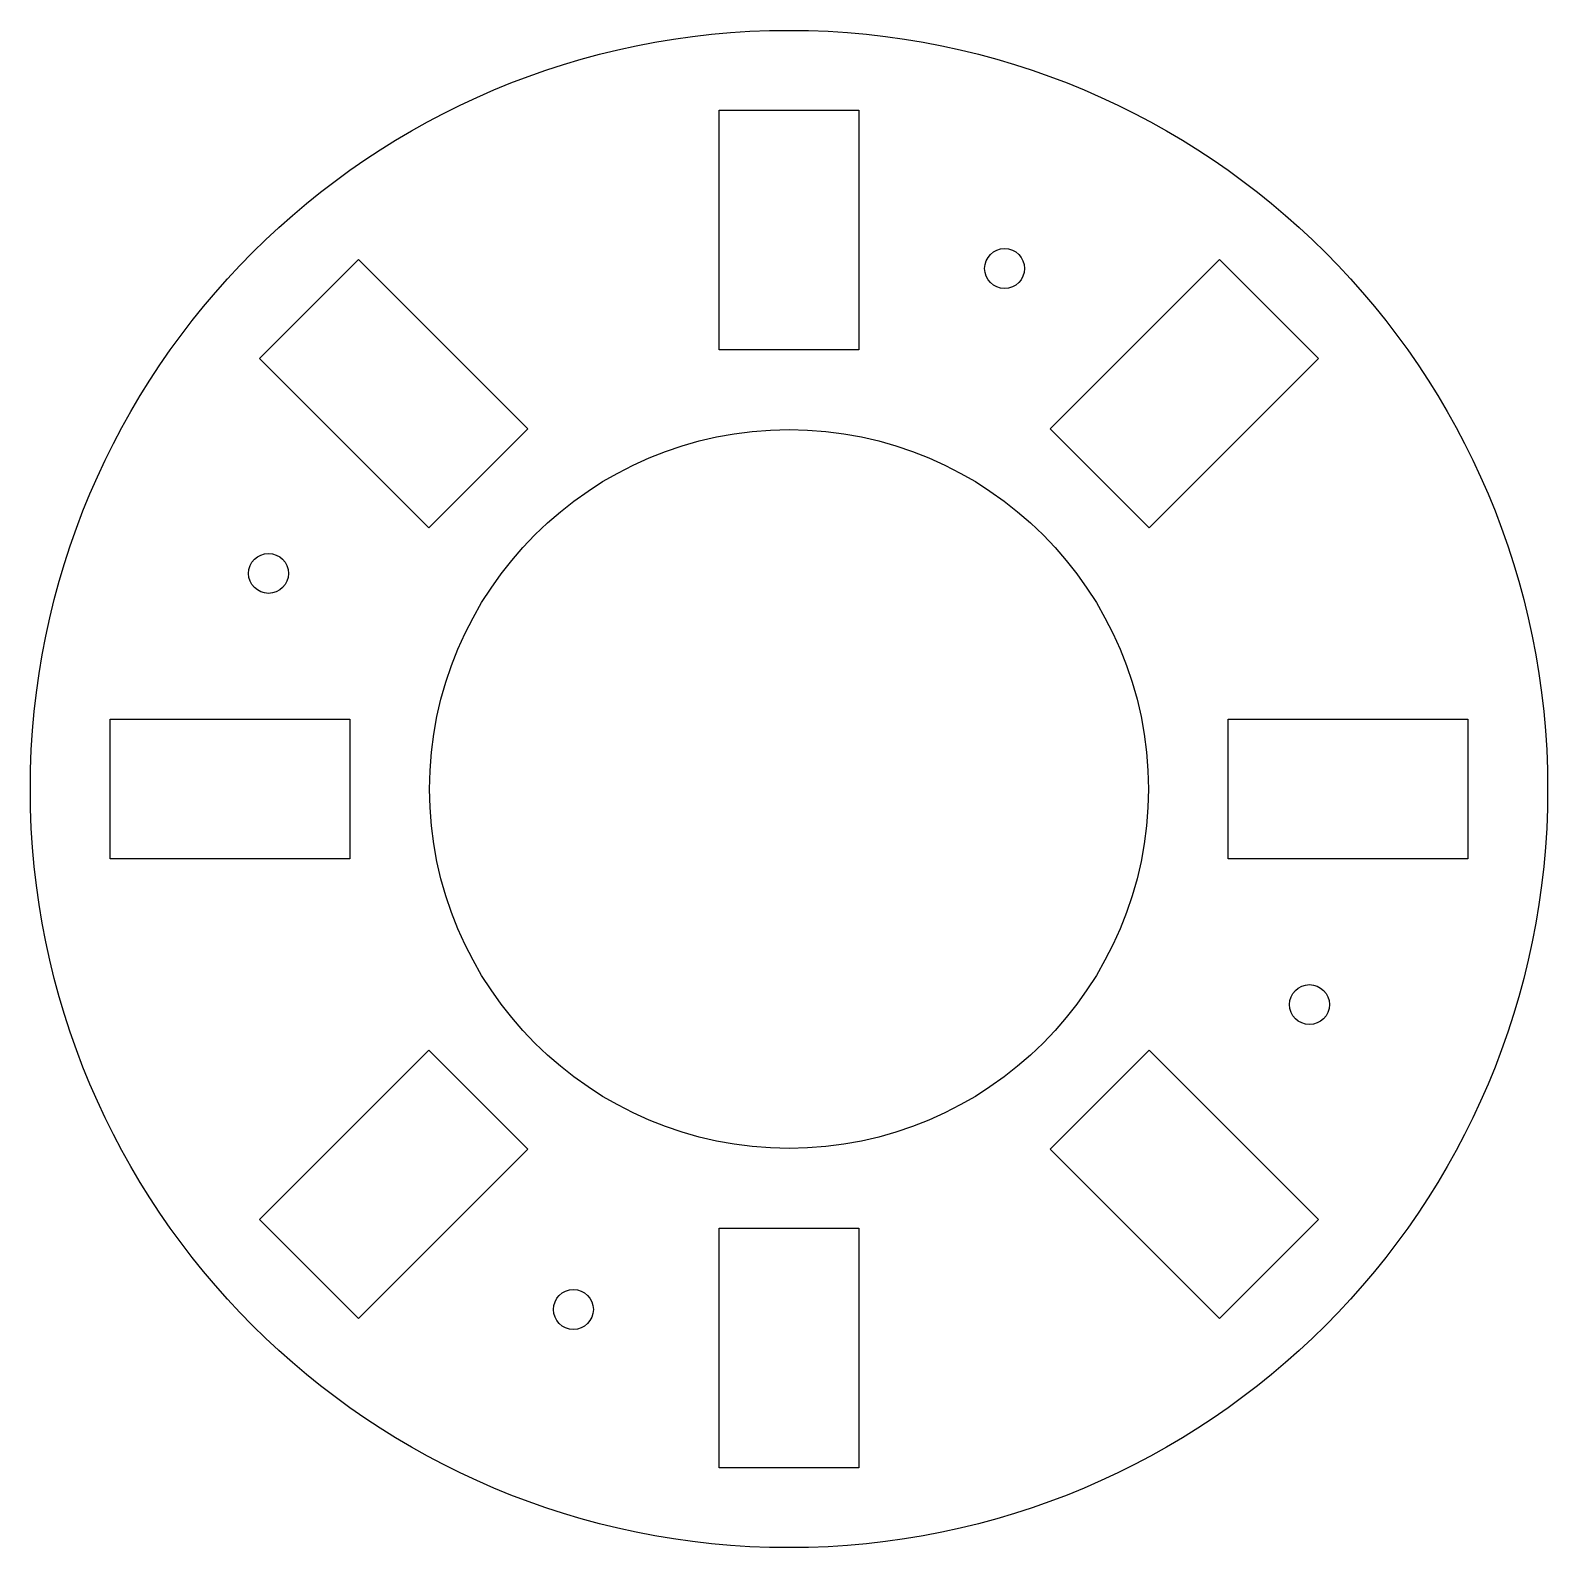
# Model space of a CAD drawing. Header units: millimetres. Extents: x -19 to 19, y -19 to 19.
import ezdxf

# ---------------------------------------------------------------- set-up
doc = ezdxf.new("R2010")
doc.units = ezdxf.units.MM

msp = doc.modelspace()

# ---------------------------------------------------------------- linework, layer by layer
for points in [[(1.75, 11), (-1.75, 11), (-1.75, 17), (1.75, 17)], [(-6.541, 9.016), (-9.016, 6.541), (-13.258, 10.783), (-10.783, 13.258)], [(9.016, 6.541), (6.541, 9.016), (10.783, 13.258), (13.258, 10.783)], [(-11, 1.75), (-11, -1.75), (-17, -1.75), (-17, 1.75)], [(11, -1.75), (11, 1.75), (17, 1.75), (17, -1.75)], [(-9.016, -6.541), (-6.541, -9.016), (-10.783, -13.258), (-13.258, -10.783)], [(6.541, -9.016), (9.016, -6.541), (13.258, -10.783), (10.783, -13.258)], [(-1.75, -11), (1.75, -11), (1.75, -17), (-1.75, -17)]]:
    msp.add_lwpolyline(points, close=True)
for centre, radius in [((0, 0), 19), ((5.399, 13.035), 0.5), ((0, 0), 9), ((-13.035, 5.399), 0.5), ((13.035, -5.399), 0.5), ((-5.399, -13.035), 0.5)]:
    msp.add_circle(centre, radius)

doc.saveas('drawing.dxf')
